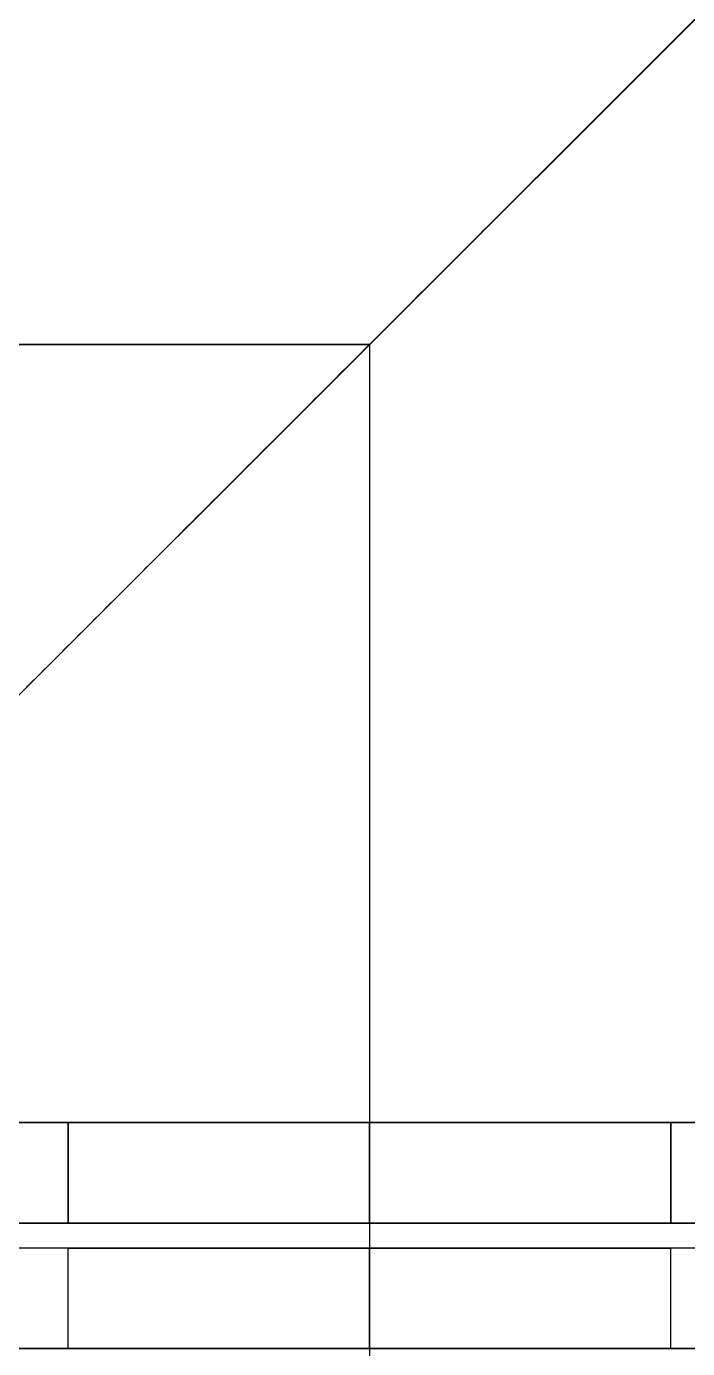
# Model space of a CAD drawing. Header units: millimetres. Extents: x -6529 to 809, y -8611 to 207.
# Drawn here: x 782.19 to 795.36, y 167.37 to 193.7 of the extents above; entities that cross this region are included whole.
import ezdxf

# ---------------------------------------------------------------- set-up
doc = ezdxf.new("R2010")
doc.units = ezdxf.units.MM
doc.header["$MEASUREMENT"] = 0
doc.layers.add('platen', color=7, linetype='Continuous', true_color=0x007f00)
doc.layers.add('staal', color=5, linetype='Continuous', true_color=0x0000ff)

# ---------------------------------------------------------------- blocks, each defined once
blk = doc.blocks.new('top plaat')
at = {"layer": 'platen'}
for points in [[(1316, 0), (1296, 0), (1276, 0)], [(1316, 0, 18), (1296, 0, 18), (1276, 0, 18)], [(1316, 0, 9), (1296, 0, 9), (1276, 0, 9)], [(1296, 0), (1296, 0, 9), (1296, 0, 18)]]:
    blk.add_open_spline(points, degree=2, dxfattribs=at)

msp = doc.modelspace()

# ---------------------------------------------------------------- linework, layer by layer
at = {"layer": 'staal'}
for p, q in [((809.026, 207.367, 676), (769.026, 167.367, 676)), ((783.026, 169.867, 170.5), (783.026, 171.867, 170.5)), ((783.026, 169.867, 95.5), (783.026, 171.867, 95.5)), ((783.026, 171.867, 620.5), (783.026, 169.867, 620.5)), ((783.026, 171.867, 545.5), (783.026, 169.867, 545.5)), ((783.026, 171.867, 771.5), (783.026, 169.867, 771.5)), ((783.026, 171.867, 846.5), (783.026, 169.867, 846.5)), ((789.026, 169.867, 40), (789.026, 171.867, 40)), ((789.026, 169.867, 208), (789.026, 171.867, 208)), ((789.026, 169.867, 164.5), (789.026, 171.867, 164.5)), ((789.026, 169.867, 176.5), (789.026, 171.867, 176.5)), ((789.026, 169.867, 89.5), (789.026, 171.867, 89.5)), ((789.026, 169.867, 101.5), (789.026, 171.867, 101.5)), ((789.026, 169.867, 676), (789.026, 171.867, 676)), ((789.026, 169.867, 508), (789.026, 171.867, 508)), ((789.026, 171.867, 614.5), (789.026, 169.867, 614.5)), ((789.026, 171.867, 626.5), (789.026, 169.867, 626.5)), ((789.026, 171.867, 539.5), (789.026, 169.867, 539.5)), ((789.026, 171.867, 551.5), (789.026, 169.867, 551.5)), ((789.026, 169.867, 716), (789.026, 171.867, 716)), ((789.026, 169.867, 884), (789.026, 171.867, 884)), ((789.026, 171.867, 777.5), (789.026, 169.867, 777.5)), ((789.026, 171.867, 765.5), (789.026, 169.867, 765.5)), ((789.026, 171.867, 852.5), (789.026, 169.867, 852.5)), ((789.026, 171.867, 840.5), (789.026, 169.867, 840.5)), ((795.026, 169.867, 170.5), (795.026, 171.867, 170.5)), ((795.026, 169.867, 95.5), (795.026, 171.867, 95.5)), ((795.026, 171.867, 620.5), (795.026, 169.867, 620.5)), ((795.026, 171.867, 545.5), (795.026, 169.867, 545.5)), ((795.026, 171.867, 771.5), (795.026, 169.867, 771.5)), ((795.026, 171.867, 846.5), (795.026, 169.867, 846.5)), ((783.026, 167.367, 545.5), (783.026, 169.367, 545.5)), ((783.026, 167.367, 620.5), (783.026, 169.367, 620.5)), ((783.026, 167.367, 395.5), (783.026, 169.367, 395.5)), ((783.026, 167.367, 470.5), (783.026, 169.367, 470.5)), ((783.026, 167.367, 245.5), (783.026, 169.367, 245.5)), ((783.026, 167.367, 320.5), (783.026, 169.367, 320.5)), ((783.026, 167.367, 170.5), (783.026, 169.367, 170.5)), ((783.026, 167.367, 95.5), (783.026, 169.367, 95.5)), ((789.026, 167.367, 40), (789.026, 169.367, 40)), ((789.026, 167.367, 551.5), (789.026, 169.367, 551.5)), ((789.026, 167.367, 539.5), (789.026, 169.367, 539.5)), ((789.026, 167.367, 626.5), (789.026, 169.367, 626.5)), ((789.026, 167.367, 614.5), (789.026, 169.367, 614.5)), ((789.026, 167.367, 401.5), (789.026, 169.367, 401.5)), ((789.026, 167.367, 389.5), (789.026, 169.367, 389.5)), ((789.026, 167.367, 476.5), (789.026, 169.367, 476.5)), ((789.026, 167.367, 464.5), (789.026, 169.367, 464.5)), ((789.026, 167.367, 251.5), (789.026, 169.367, 251.5)), ((789.026, 167.367, 239.5), (789.026, 169.367, 239.5)), ((789.026, 167.367, 326.5), (789.026, 169.367, 326.5)), ((789.026, 167.367, 314.5), (789.026, 169.367, 314.5)), ((789.026, 167.367, 176.5), (789.026, 169.367, 176.5)), ((789.026, 167.367, 164.5), (789.026, 169.367, 164.5)), ((789.026, 167.367, 101.5), (789.026, 169.367, 101.5)), ((789.026, 167.367, 89.5), (789.026, 169.367, 89.5)), ((795.026, 167.367, 545.5), (795.026, 169.367, 545.5)), ((795.026, 167.367, 620.5), (795.026, 169.367, 620.5)), ((795.026, 167.367, 395.5), (795.026, 169.367, 395.5)), ((795.026, 167.367, 470.5), (795.026, 169.367, 470.5)), ((795.026, 167.367, 245.5), (795.026, 169.367, 245.5)), ((795.026, 167.367, 320.5), (795.026, 169.367, 320.5)), ((795.026, 167.367, 170.5), (795.026, 169.367, 170.5)), ((795.026, 167.367, 95.5), (795.026, 169.367, 95.5))]:
    msp.add_line(p, q, dxfattribs=at)
for points in [[(809.026, 207.367), (789.026, 187.367), (769.026, 167.367)], [(769.026, 167.367, 40), (789.026, 187.367, 40), (809.026, 207.367, 40)], [(809.026, 207.367), (789.026, 187.367), (769.026, 167.367)], [(769.026, 167.367, 40), (789.026, 187.367, 40), (809.026, 207.367, 40)], [(809.026, 207.367, 716), (789.026, 187.367, 716), (769.026, 167.367, 716)], [(809.026, 207.367, 676), (789.026, 187.367, 676), (769.026, 167.367, 676)], [(769.026, 167.367, 716), (789.026, 187.367, 716), (809.026, 207.367, 716)], [(807.026, 205.367, 38), (789.026, 187.367, 38), (771.026, 169.367, 38)], [(771.026, 169.367, 2), (789.026, 187.367, 2), (807.026, 205.367, 2)], [(807.026, 205.367, 38), (789.026, 187.367, 38), (771.026, 169.367, 38)], [(771.026, 169.367, 2), (789.026, 187.367, 2), (807.026, 205.367, 2)], [(771.026, 169.367, 714), (789.026, 187.367, 714), (807.026, 205.367, 714)], [(807.026, 205.367, 678), (789.026, 187.367, 678), (771.026, 169.367, 678)], [(807.026, 205.367, 714), (789.026, 187.367, 714), (771.026, 169.367, 714)], [(771.026, 169.367, 678), (789.026, 187.367, 678), (807.026, 205.367, 678)], [(789.178, 187.519, 716), (789.178, 187.519, 715), (789.178, 187.519, 714)], [(789.178, 187.519, 678), (789.178, 187.519, 677), (789.178, 187.519, 676)], [(789.026, 187.367, 40), (753.776, 187.367, 40), (718.526, 187.367, 40)], [(789.026, 187.367, 38), (753.776, 187.367, 38), (718.526, 187.367, 38)], [(789.026, 187.367, 2), (753.776, 187.367, 2), (718.526, 187.367, 2)], [(789.026, 187.367), (753.776, 187.367), (718.526, 187.367)], [(718.526, 187.367, 716), (753.776, 187.367, 716), (789.026, 187.367, 716)], [(718.526, 187.367, 714), (753.776, 187.367, 714), (789.026, 187.367, 714)], [(718.526, 187.367, 678), (753.776, 187.367, 678), (789.026, 187.367, 678)], [(718.526, 187.367, 676), (753.776, 187.367, 676), (789.026, 187.367, 676)], [(789.026, 187.367, 40), (789.026, 152.117, 40), (789.026, 116.867, 40)], [(789.026, 187.367, 38), (789.026, 152.117, 38), (789.026, 116.867, 38)], [(789.026, 187.367, 2), (789.026, 152.117, 2), (789.026, 116.867, 2)], [(789.026, 187.367), (789.026, 152.117), (789.026, 116.867)], [(789.026, 187.367), (789.026, 187.367, 1), (789.026, 187.367, 2)], [(789.026, 187.367, 38), (789.026, 187.367, 39), (789.026, 187.367, 40)], [(789.026, 187.367), (789.026, 187.367, 1), (789.026, 187.367, 2)], [(789.026, 187.367, 38), (789.026, 187.367, 39), (789.026, 187.367, 40)], [(789.026, 187.367, 716), (789.026, 152.617, 716), (789.026, 117.867, 716)], [(789.026, 187.367, 714), (789.026, 152.617, 714), (789.026, 117.867, 714)], [(789.026, 187.367, 678), (789.026, 152.617, 678), (789.026, 117.867, 678)], [(789.026, 187.367, 676), (789.026, 152.617, 676), (789.026, 117.867, 676)], [(789.026, 187.367, 676), (789.026, 187.367, 677), (789.026, 187.367, 678)], [(789.026, 187.367, 714), (789.026, 187.367, 715), (789.026, 187.367, 716)], [(804.526, 171.867, 40), (789.026, 171.867, 40), (773.526, 171.867, 40)], [(804.526, 171.867, 208), (789.026, 171.867, 208), (773.526, 171.867, 208)], [(804.526, 171.867, 124), (789.026, 171.867, 124), (773.526, 171.867, 124)], [(773.526, 171.867, 676), (789.026, 171.867, 676), (804.526, 171.867, 676)], [(773.526, 171.867, 508), (789.026, 171.867, 508), (804.526, 171.867, 508)], [(773.526, 171.867, 592), (789.026, 171.867, 592), (804.526, 171.867, 592)], [(773.526, 171.867, 716), (789.026, 171.867, 716), (804.526, 171.867, 716)], [(773.526, 171.867, 884), (789.026, 171.867, 884), (804.526, 171.867, 884)], [(773.526, 171.867, 800), (789.026, 171.867, 800), (804.526, 171.867, 800)], [(789.026, 171.867, 40), (789.026, 171.867, 64.75), (789.026, 171.867, 89.5)], [(789.026, 171.867, 101.5), (789.026, 171.867, 133), (789.026, 171.867, 164.5)], [(789.026, 171.867, 176.5), (789.026, 171.867, 192.25), (789.026, 171.867, 208)], [(789.026, 171.867, 676), (789.026, 171.867, 651.25), (789.026, 171.867, 626.5)], [(789.026, 171.867, 614.5), (789.026, 171.867, 583), (789.026, 171.867, 551.5)], [(789.026, 171.867, 539.5), (789.026, 171.867, 523.75), (789.026, 171.867, 508)], [(789.026, 171.867, 716), (789.026, 171.867, 740.75), (789.026, 171.867, 765.5)], [(789.026, 171.867, 777.5), (789.026, 171.867, 809), (789.026, 171.867, 840.5)], [(789.026, 171.867, 852.5), (789.026, 171.867, 868.25), (789.026, 171.867, 884)], [(771.526, 169.867, 40), (789.026, 169.867, 40), (806.526, 169.867, 40)], [(771.526, 169.867, 208), (789.026, 169.867, 208), (806.526, 169.867, 208)], [(771.526, 169.867, 124), (789.026, 169.867, 124), (806.526, 169.867, 124)], [(806.526, 169.867, 676), (789.026, 169.867, 676), (771.526, 169.867, 676)], [(806.526, 169.867, 508), (789.026, 169.867, 508), (771.526, 169.867, 508)], [(806.526, 169.867, 592), (789.026, 169.867, 592), (771.526, 169.867, 592)], [(806.526, 169.867, 716), (789.026, 169.867, 716), (771.526, 169.867, 716)], [(806.526, 169.867, 884), (789.026, 169.867, 884), (771.526, 169.867, 884)], [(806.526, 169.867, 800), (789.026, 169.867, 800), (771.526, 169.867, 800)], [(789.026, 169.867, 40), (789.026, 169.867, 64.75), (789.026, 169.867, 89.5)], [(789.026, 169.867, 101.5), (789.026, 169.867, 133), (789.026, 169.867, 164.5)], [(789.026, 169.867, 176.5), (789.026, 169.867, 192.25), (789.026, 169.867, 208)], [(789.026, 169.867, 676), (789.026, 169.867, 651.25), (789.026, 169.867, 626.5)], [(789.026, 169.867, 614.5), (789.026, 169.867, 583), (789.026, 169.867, 551.5)], [(789.026, 169.867, 539.5), (789.026, 169.867, 523.75), (789.026, 169.867, 508)], [(789.026, 169.867, 716), (789.026, 169.867, 740.75), (789.026, 169.867, 765.5)], [(789.026, 169.867, 777.5), (789.026, 169.867, 809), (789.026, 169.867, 840.5)], [(789.026, 169.867, 852.5), (789.026, 169.867, 868.25), (789.026, 169.867, 884)], [(807.026, 169.367, 40), (789.026, 169.367, 40), (771.026, 169.367, 40)], [(807.026, 169.367, 676), (789.026, 169.367, 676), (771.026, 169.367, 676)], [(807.026, 169.367, 658), (789.026, 169.367, 658), (771.026, 169.367, 658)], [(789.026, 169.367, 40), (789.026, 169.367, 64.75), (789.026, 169.367, 89.5)], [(789.026, 169.367, 101.5), (789.026, 169.367, 133), (789.026, 169.367, 164.5)], [(789.026, 169.367, 176.5), (789.026, 169.367, 208), (789.026, 169.367, 239.5)], [(789.026, 169.367, 251.5), (789.026, 169.367, 283), (789.026, 169.367, 314.5)], [(789.026, 169.367, 326.5), (789.026, 169.367, 358), (789.026, 169.367, 389.5)], [(789.026, 169.367, 401.5), (789.026, 169.367, 433), (789.026, 169.367, 464.5)], [(789.026, 169.367, 476.5), (789.026, 169.367, 508), (789.026, 169.367, 539.5)], [(789.026, 169.367, 551.5), (789.026, 169.367, 583), (789.026, 169.367, 614.5)], [(789.026, 169.367, 626.5), (789.026, 169.367, 651.25), (789.026, 169.367, 676)], [(769.026, 167.367, 40), (789.026, 167.367, 40), (809.026, 167.367, 40)], [(769.026, 167.367, 676), (789.026, 167.367, 676), (809.026, 167.367, 676)], [(769.026, 167.367, 658), (789.026, 167.367, 658), (809.026, 167.367, 658)], [(789.026, 167.367, 40), (789.026, 167.367, 64.75), (789.026, 167.367, 89.5)], [(789.026, 167.367, 101.5), (789.026, 167.367, 133), (789.026, 167.367, 164.5)], [(789.026, 167.367, 176.5), (789.026, 167.367, 208), (789.026, 167.367, 239.5)], [(789.026, 167.367, 251.5), (789.026, 167.367, 283), (789.026, 167.367, 314.5)], [(789.026, 167.367, 326.5), (789.026, 167.367, 358), (789.026, 167.367, 389.5)], [(789.026, 167.367, 401.5), (789.026, 167.367, 433), (789.026, 167.367, 464.5)], [(789.026, 167.367, 476.5), (789.026, 167.367, 508), (789.026, 167.367, 539.5)], [(789.026, 167.367, 551.5), (789.026, 167.367, 583), (789.026, 167.367, 614.5)], [(789.026, 167.367, 626.5), (789.026, 167.367, 651.25), (789.026, 167.367, 676)]]:
    msp.add_open_spline(points, degree=2, dxfattribs=at)
for points, weights, knots in [([(795.026, 171.867, 170.5), (795.026, 171.867, 176.5), (789.026, 171.867, 176.5), (783.026, 171.867, 176.5), (783.026, 171.867, 170.5), (783.026, 171.867, 164.5), (789.026, 171.867, 164.5), (795.026, 171.867, 164.5), (795.026, 171.867, 170.5)], [1, 0.707106781187, 1, 0.707106781187, 1, 0.707106781187, 1, 0.707106781187, 1], [0, 0, 0, 7.853982, 7.853982, 15.707963, 15.707963, 23.561945, 23.561945, 31.415927, 31.415927, 31.415927]), ([(795.026, 171.867, 95.5), (795.026, 171.867, 101.5), (789.026, 171.867, 101.5), (783.026, 171.867, 101.5), (783.026, 171.867, 95.5), (783.026, 171.867, 89.5), (789.026, 171.867, 89.5), (795.026, 171.867, 89.5), (795.026, 171.867, 95.5)], [1, 0.707106781187, 1, 0.707106781187, 1, 0.707106781187, 1, 0.707106781187, 1], [0, 0, 0, 7.853982, 7.853982, 15.707963, 15.707963, 23.561945, 23.561945, 31.415927, 31.415927, 31.415927]), ([(783.026, 171.867, 620.5), (783.026, 171.867, 614.5), (789.026, 171.867, 614.5), (795.026, 171.867, 614.5), (795.026, 171.867, 620.5), (795.026, 171.867, 626.5), (789.026, 171.867, 626.5), (783.026, 171.867, 626.5), (783.026, 171.867, 620.5)], [1, 0.707106781187, 1, 0.707106781187, 1, 0.707106781187, 1, 0.707106781187, 1], [0, 0, 0, 7.853982, 7.853982, 15.707963, 15.707963, 23.561945, 23.561945, 31.415927, 31.415927, 31.415927]), ([(783.026, 171.867, 545.5), (783.026, 171.867, 539.5), (789.026, 171.867, 539.5), (795.026, 171.867, 539.5), (795.026, 171.867, 545.5), (795.026, 171.867, 551.5), (789.026, 171.867, 551.5), (783.026, 171.867, 551.5), (783.026, 171.867, 545.5)], [1, 0.707106781187, 1, 0.707106781187, 1, 0.707106781187, 1, 0.707106781187, 1], [0, 0, 0, 7.853982, 7.853982, 15.707963, 15.707963, 23.561945, 23.561945, 31.415927, 31.415927, 31.415927]), ([(783.026, 171.867, 771.5), (783.026, 171.867, 777.5), (789.026, 171.867, 777.5), (795.026, 171.867, 777.5), (795.026, 171.867, 771.5), (795.026, 171.867, 765.5), (789.026, 171.867, 765.5), (783.026, 171.867, 765.5), (783.026, 171.867, 771.5)], [1, 0.707106781187, 1, 0.707106781187, 1, 0.707106781187, 1, 0.707106781187, 1], [0, 0, 0, 7.853982, 7.853982, 15.707963, 15.707963, 23.561945, 23.561945, 31.415927, 31.415927, 31.415927]), ([(783.026, 171.867, 846.5), (783.026, 171.867, 852.5), (789.026, 171.867, 852.5), (795.026, 171.867, 852.5), (795.026, 171.867, 846.5), (795.026, 171.867, 840.5), (789.026, 171.867, 840.5), (783.026, 171.867, 840.5), (783.026, 171.867, 846.5)], [1, 0.707106781187, 1, 0.707106781187, 1, 0.707106781187, 1, 0.707106781187, 1], [0, 0, 0, 7.853982, 7.853982, 15.707963, 15.707963, 23.561945, 23.561945, 31.415927, 31.415927, 31.415927]), ([(795.026, 169.867, 170.5), (795.026, 169.867, 164.5), (789.026, 169.867, 164.5), (783.026, 169.867, 164.5), (783.026, 169.867, 170.5), (783.026, 169.867, 176.5), (789.026, 169.867, 176.5), (795.026, 169.867, 176.5), (795.026, 169.867, 170.5)], [1, 0.707106781187, 1, 0.707106781187, 1, 0.707106781187, 1, 0.707106781187, 1], [-31.415927, -31.415927, -31.415927, -23.561945, -23.561945, -15.707963, -15.707963, -7.853982, -7.853982, 0, 0, 0]), ([(795.026, 169.867, 95.5), (795.026, 169.867, 89.5), (789.026, 169.867, 89.5), (783.026, 169.867, 89.5), (783.026, 169.867, 95.5), (783.026, 169.867, 101.5), (789.026, 169.867, 101.5), (795.026, 169.867, 101.5), (795.026, 169.867, 95.5)], [1, 0.707106781187, 1, 0.707106781187, 1, 0.707106781187, 1, 0.707106781187, 1], [-31.415927, -31.415927, -31.415927, -23.561945, -23.561945, -15.707963, -15.707963, -7.853982, -7.853982, 0, 0, 0]), ([(783.026, 169.867, 620.5), (783.026, 169.867, 626.5), (789.026, 169.867, 626.5), (795.026, 169.867, 626.5), (795.026, 169.867, 620.5), (795.026, 169.867, 614.5), (789.026, 169.867, 614.5), (783.026, 169.867, 614.5), (783.026, 169.867, 620.5)], [1, 0.707106781187, 1, 0.707106781187, 1, 0.707106781187, 1, 0.707106781187, 1], [-31.415927, -31.415927, -31.415927, -23.561945, -23.561945, -15.707963, -15.707963, -7.853982, -7.853982, 0, 0, 0]), ([(783.026, 169.867, 545.5), (783.026, 169.867, 551.5), (789.026, 169.867, 551.5), (795.026, 169.867, 551.5), (795.026, 169.867, 545.5), (795.026, 169.867, 539.5), (789.026, 169.867, 539.5), (783.026, 169.867, 539.5), (783.026, 169.867, 545.5)], [1, 0.707106781187, 1, 0.707106781187, 1, 0.707106781187, 1, 0.707106781187, 1], [-31.415927, -31.415927, -31.415927, -23.561945, -23.561945, -15.707963, -15.707963, -7.853982, -7.853982, 0, 0, 0]), ([(783.026, 169.867, 771.5), (783.026, 169.867, 765.5), (789.026, 169.867, 765.5), (795.026, 169.867, 765.5), (795.026, 169.867, 771.5), (795.026, 169.867, 777.5), (789.026, 169.867, 777.5), (783.026, 169.867, 777.5), (783.026, 169.867, 771.5)], [1, 0.707106781187, 1, 0.707106781187, 1, 0.707106781187, 1, 0.707106781187, 1], [-31.415927, -31.415927, -31.415927, -23.561945, -23.561945, -15.707963, -15.707963, -7.853982, -7.853982, 0, 0, 0]), ([(783.026, 169.867, 846.5), (783.026, 169.867, 840.5), (789.026, 169.867, 840.5), (795.026, 169.867, 840.5), (795.026, 169.867, 846.5), (795.026, 169.867, 852.5), (789.026, 169.867, 852.5), (783.026, 169.867, 852.5), (783.026, 169.867, 846.5)], [1, 0.707106781187, 1, 0.707106781187, 1, 0.707106781187, 1, 0.707106781187, 1], [-31.415927, -31.415927, -31.415927, -23.561945, -23.561945, -15.707963, -15.707963, -7.853982, -7.853982, 0, 0, 0]), ([(783.026, 169.367, 545.5), (783.026, 169.367, 539.5), (789.026, 169.367, 539.5), (795.026, 169.367, 539.5), (795.026, 169.367, 545.5), (795.026, 169.367, 551.5), (789.026, 169.367, 551.5), (783.026, 169.367, 551.5), (783.026, 169.367, 545.5)], [1, 0.707106781187, 1, 0.707106781187, 1, 0.707106781187, 1, 0.707106781187, 1], [-31.415927, -31.415927, -31.415927, -23.561945, -23.561945, -15.707963, -15.707963, -7.853982, -7.853982, 0, 0, 0]), ([(783.026, 169.367, 620.5), (783.026, 169.367, 614.5), (789.026, 169.367, 614.5), (795.026, 169.367, 614.5), (795.026, 169.367, 620.5), (795.026, 169.367, 626.5), (789.026, 169.367, 626.5), (783.026, 169.367, 626.5), (783.026, 169.367, 620.5)], [1, 0.707106781187, 1, 0.707106781187, 1, 0.707106781187, 1, 0.707106781187, 1], [-31.415927, -31.415927, -31.415927, -23.561945, -23.561945, -15.707963, -15.707963, -7.853982, -7.853982, 0, 0, 0]), ([(783.026, 169.367, 395.5), (783.026, 169.367, 389.5), (789.026, 169.367, 389.5), (795.026, 169.367, 389.5), (795.026, 169.367, 395.5), (795.026, 169.367, 401.5), (789.026, 169.367, 401.5), (783.026, 169.367, 401.5), (783.026, 169.367, 395.5)], [1, 0.707106781187, 1, 0.707106781187, 1, 0.707106781187, 1, 0.707106781187, 1], [-31.415927, -31.415927, -31.415927, -23.561945, -23.561945, -15.707963, -15.707963, -7.853982, -7.853982, 0, 0, 0]), ([(783.026, 169.367, 470.5), (783.026, 169.367, 464.5), (789.026, 169.367, 464.5), (795.026, 169.367, 464.5), (795.026, 169.367, 470.5), (795.026, 169.367, 476.5), (789.026, 169.367, 476.5), (783.026, 169.367, 476.5), (783.026, 169.367, 470.5)], [1, 0.707106781187, 1, 0.707106781187, 1, 0.707106781187, 1, 0.707106781187, 1], [-31.415927, -31.415927, -31.415927, -23.561945, -23.561945, -15.707963, -15.707963, -7.853982, -7.853982, 0, 0, 0]), ([(783.026, 169.367, 245.5), (783.026, 169.367, 239.5), (789.026, 169.367, 239.5), (795.026, 169.367, 239.5), (795.026, 169.367, 245.5), (795.026, 169.367, 251.5), (789.026, 169.367, 251.5), (783.026, 169.367, 251.5), (783.026, 169.367, 245.5)], [1, 0.707106781187, 1, 0.707106781187, 1, 0.707106781187, 1, 0.707106781187, 1], [-31.415927, -31.415927, -31.415927, -23.561945, -23.561945, -15.707963, -15.707963, -7.853982, -7.853982, 0, 0, 0]), ([(783.026, 169.367, 320.5), (783.026, 169.367, 314.5), (789.026, 169.367, 314.5), (795.026, 169.367, 314.5), (795.026, 169.367, 320.5), (795.026, 169.367, 326.5), (789.026, 169.367, 326.5), (783.026, 169.367, 326.5), (783.026, 169.367, 320.5)], [1, 0.707106781187, 1, 0.707106781187, 1, 0.707106781187, 1, 0.707106781187, 1], [-31.415927, -31.415927, -31.415927, -23.561945, -23.561945, -15.707963, -15.707963, -7.853982, -7.853982, 0, 0, 0]), ([(783.026, 169.367, 170.5), (783.026, 169.367, 164.5), (789.026, 169.367, 164.5), (795.026, 169.367, 164.5), (795.026, 169.367, 170.5), (795.026, 169.367, 176.5), (789.026, 169.367, 176.5), (783.026, 169.367, 176.5), (783.026, 169.367, 170.5)], [1, 0.707106781187, 1, 0.707106781187, 1, 0.707106781187, 1, 0.707106781187, 1], [-31.415927, -31.415927, -31.415927, -23.561945, -23.561945, -15.707963, -15.707963, -7.853982, -7.853982, 0, 0, 0]), ([(783.026, 169.367, 95.5), (783.026, 169.367, 89.5), (789.026, 169.367, 89.5), (795.026, 169.367, 89.5), (795.026, 169.367, 95.5), (795.026, 169.367, 101.5), (789.026, 169.367, 101.5), (783.026, 169.367, 101.5), (783.026, 169.367, 95.5)], [1, 0.707106781187, 1, 0.707106781187, 1, 0.707106781187, 1, 0.707106781187, 1], [-31.415927, -31.415927, -31.415927, -23.561945, -23.561945, -15.707963, -15.707963, -7.853982, -7.853982, 0, 0, 0]), ([(783.026, 167.367, 545.5), (783.026, 167.367, 551.5), (789.026, 167.367, 551.5), (795.026, 167.367, 551.5), (795.026, 167.367, 545.5), (795.026, 167.367, 539.5), (789.026, 167.367, 539.5), (783.026, 167.367, 539.5), (783.026, 167.367, 545.5)], [1, 0.707106781187, 1, 0.707106781187, 1, 0.707106781187, 1, 0.707106781187, 1], [0, 0, 0, 7.853982, 7.853982, 15.707963, 15.707963, 23.561945, 23.561945, 31.415927, 31.415927, 31.415927]), ([(783.026, 167.367, 620.5), (783.026, 167.367, 626.5), (789.026, 167.367, 626.5), (795.026, 167.367, 626.5), (795.026, 167.367, 620.5), (795.026, 167.367, 614.5), (789.026, 167.367, 614.5), (783.026, 167.367, 614.5), (783.026, 167.367, 620.5)], [1, 0.707106781187, 1, 0.707106781187, 1, 0.707106781187, 1, 0.707106781187, 1], [0, 0, 0, 7.853982, 7.853982, 15.707963, 15.707963, 23.561945, 23.561945, 31.415927, 31.415927, 31.415927]), ([(783.026, 167.367, 395.5), (783.026, 167.367, 401.5), (789.026, 167.367, 401.5), (795.026, 167.367, 401.5), (795.026, 167.367, 395.5), (795.026, 167.367, 389.5), (789.026, 167.367, 389.5), (783.026, 167.367, 389.5), (783.026, 167.367, 395.5)], [0.999999860338, 0.707106851018, 1, 0.707106781187, 1, 0.707106781187, 1, 0.707106781187, 1], [0, 0, 0, 7.85398, 7.85398, 15.707962, 15.707962, 23.561944, 23.561944, 31.415927, 31.415927, 31.415927]), ([(783.026, 167.367, 470.5), (783.026, 167.367, 476.5), (789.026, 167.367, 476.5), (795.026, 167.367, 476.5), (795.026, 167.367, 470.5), (795.026, 167.367, 464.5), (789.026, 167.367, 464.5), (783.026, 167.367, 464.5), (783.026, 167.367, 470.5)], [1, 0.707106781187, 1, 0.707106781187, 1, 0.707106781187, 1, 0.707106781187, 1], [0, 0, 0, 7.853982, 7.853982, 15.707963, 15.707963, 23.561945, 23.561945, 31.415927, 31.415927, 31.415927]), ([(783.026, 167.367, 245.5), (783.026, 167.367, 251.5), (789.026, 167.367, 251.5), (795.026, 167.367, 251.5), (795.026, 167.367, 245.5), (795.026, 167.367, 239.5), (789.026, 167.367, 239.5), (783.026, 167.367, 239.5), (783.026, 167.367, 245.5)], [1, 0.707106781187, 1, 0.707106781187, 1, 0.707106781187, 1, 0.707106781187, 1], [0, 0, 0, 7.853982, 7.853982, 15.707963, 15.707963, 23.561945, 23.561945, 31.415927, 31.415927, 31.415927]), ([(783.026, 167.367, 320.5), (783.026, 167.367, 326.5), (789.026, 167.367, 326.5), (795.026, 167.367, 326.5), (795.026, 167.367, 320.5), (795.026, 167.367, 314.5), (789.026, 167.367, 314.5), (783.026, 167.367, 314.5), (783.026, 167.367, 320.5)], [1, 0.707106781187, 1, 0.707106781187, 1, 0.707106781187, 1, 0.707106781187, 1], [0, 0, 0, 7.853982, 7.853982, 15.707963, 15.707963, 23.561945, 23.561945, 31.415927, 31.415927, 31.415927]), ([(783.026, 167.367, 170.5), (783.026, 167.367, 176.5), (789.026, 167.367, 176.5), (795.026, 167.367, 176.5), (795.026, 167.367, 170.5), (795.026, 167.367, 164.5), (789.026, 167.367, 164.5), (783.026, 167.367, 164.5), (783.026, 167.367, 170.5)], [1, 0.707106781187, 1, 0.707106781187, 1, 0.707106781187, 1, 0.707106781187, 1], [0, 0, 0, 7.853982, 7.853982, 15.707963, 15.707963, 23.561945, 23.561945, 31.415927, 31.415927, 31.415927]), ([(783.026, 167.367, 95.5), (783.026, 167.367, 101.5), (789.026, 167.367, 101.5), (795.026, 167.367, 101.5), (795.026, 167.367, 95.5), (795.026, 167.367, 89.5), (789.026, 167.367, 89.5), (783.026, 167.367, 89.5), (783.026, 167.367, 95.5)], [1, 0.707106781187, 1, 0.707106781187, 1, 0.707106781187, 1, 0.707106781187, 1], [0, 0, 0, 7.853982, 7.853982, 15.707963, 15.707963, 23.561945, 23.561945, 31.415927, 31.415927, 31.415927]), ([(795.026, 167.367, 545.5), (795.026, 167.367, 539.5), (789.026, 167.367, 539.5), (783.026, 167.367, 539.5), (783.026, 167.367, 545.5)], [1, 0.707106781187, 1, 0.707106781187, 1], [15.707963, 15.707963, 15.707963, 23.561945, 23.561945, 31.415927, 31.415927, 31.415927]), ([(795.026, 167.367, 620.5), (795.026, 167.367, 614.5), (789.026, 167.367, 614.5), (783.026, 167.367, 614.5), (783.026, 167.367, 620.5)], [1, 0.707106781187, 1, 0.707106781187, 1], [15.707963, 15.707963, 15.707963, 23.561945, 23.561945, 31.415927, 31.415927, 31.415927]), ([(795.026, 167.367, 395.5), (795.026, 167.367, 389.5), (789.026, 167.367, 389.5), (783.026, 167.367, 389.5), (783.026, 167.367, 395.5)], [1, 0.707106781187, 1, 0.707106781187, 1], [15.707963, 15.707963, 15.707963, 23.561945, 23.561945, 31.415927, 31.415927, 31.415927]), ([(795.026, 167.367, 470.5), (795.026, 167.367, 464.5), (789.026, 167.367, 464.5), (783.026, 167.367, 464.5), (783.026, 167.367, 470.5)], [1, 0.707106781187, 1, 0.707106781187, 1], [15.707963, 15.707963, 15.707963, 23.561945, 23.561945, 31.415927, 31.415927, 31.415927]), ([(795.026, 167.367, 245.5), (795.026, 167.367, 239.5), (789.026, 167.367, 239.5), (783.026, 167.367, 239.5), (783.026, 167.367, 245.5)], [1, 0.707106781187, 1, 0.707106781187, 1], [15.707963, 15.707963, 15.707963, 23.561945, 23.561945, 31.415927, 31.415927, 31.415927]), ([(795.026, 167.367, 320.5), (795.026, 167.367, 314.5), (789.026, 167.367, 314.5), (783.026, 167.367, 314.5), (783.026, 167.367, 320.5)], [1, 0.707106781187, 1, 0.707106781187, 1], [15.707963, 15.707963, 15.707963, 23.561945, 23.561945, 31.415927, 31.415927, 31.415927]), ([(795.026, 167.367, 170.5), (795.026, 167.367, 164.5), (789.026, 167.367, 164.5), (783.026, 167.367, 164.5), (783.026, 167.367, 170.5)], [1, 0.707106781187, 1, 0.707106781187, 1], [15.707963, 15.707963, 15.707963, 23.561945, 23.561945, 31.415927, 31.415927, 31.415927]), ([(795.026, 167.367, 95.5), (795.026, 167.367, 89.5), (789.026, 167.367, 89.5), (783.026, 167.367, 89.5), (783.026, 167.367, 95.5)], [1, 0.707106781187, 1, 0.707106781187, 1], [15.707963, 15.707963, 15.707963, 23.561945, 23.561945, 31.415927, 31.415927, 31.415927])]:
    msp.add_rational_spline(points, weights, degree=2, knots=knots, dxfattribs=at)

# ---------------------------------------------------------------- block references
at = {"layer": 'platen'}
msp.add_blockref('top plaat', (-506.974, 167.367, 716), dxfattribs=at)

doc.saveas('drawing.dxf')
